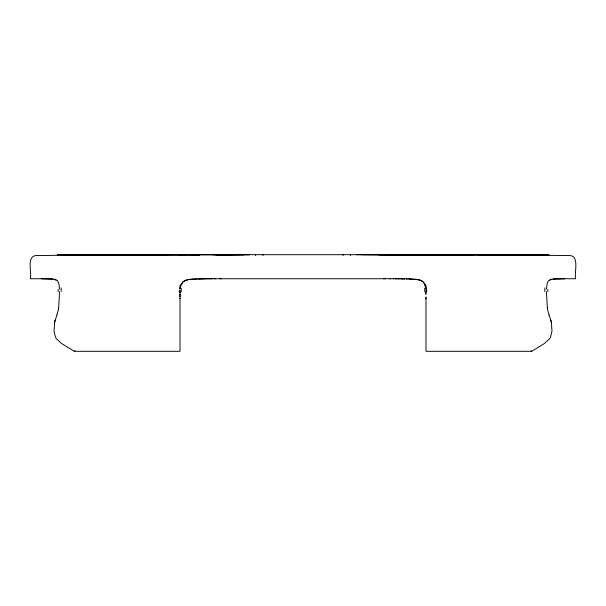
<?xml version="1.0" encoding="UTF-8"?>
<svg xmlns="http://www.w3.org/2000/svg" width="606" height="606" viewBox="0 0 606 606"><rect width="100%" height="100%" fill="white"/><g stroke="black" fill="none" stroke-linecap="round" stroke-linejoin="round"><path stroke-width="0.91" d="M180.02 298.584L180.02 296.485M425.98 298.235L425.98 351.313L531.697 351.313L544.165 343.685L549.4 338.989A10.575 10.575 0 0 0 550.581 336.966L551.968 331.149L551.377 322.415A29.421 29.421 0 0 0 551.036 321.059L549.036 314.893M180.02 296.546L180.02 295.857M180.02 295.978L180.027 295.024M180.027 295.13L180.035 294.395M546.453 291.683L547.347 307.863M180.035 294.569L180.035 294.183M180.035 294.296L180.088 292.039M180.065 292.706L180.08 292.289M180.08 292.084L180.096 291.683M180.096 291.751L180.149 290.615M546.521 289.153C546.832 285.971 546.589 281.146 550.187 279.707M180.277 288.926L180.558 286.888M180.3 288.721C180.065 283.616 184.148 279.449 189.178 279.502M58.653 307.863L59.547 291.683M56.964 314.893L54.957 321.059A29.421 29.421 0 0 0 54.623 322.407L54.032 331.149L55.419 336.966A10.575 10.575 0 0 0 56.6 338.989L61.835 343.685L74.303 351.313L180.02 351.313L180.02 298.235M180.883 285.479L183.179 281.601L187.86 279.699M74.303 351.313L74.939 350.685M551.081 279.434L564.792 278.745M189.769 279.434L192.587 279.184M191.034 279.305L192.193 279.214M192.526 279.192L198.003 278.942M192.822 279.169L193.42 279.131M194.034 279.101L195.253 279.04M195.564 279.025L196.791 278.98M197.897 278.949L198.927 278.919M198.67 278.927L199.23 278.911M199.048 278.911L200.465 278.881M199.435 278.904L199.821 278.896M200.2 278.889L200.965 278.874M200.775 278.874L201.389 278.866M201.344 278.866L202.003 278.858M201.73 278.858L204.427 278.821M202.116 278.851L202.495 278.851M202.881 278.843L203.268 278.836M203.654 278.828L204.04 278.828M96.99 254.815L71.334 255.028L198.957 254.687L139.418 254.831M204.374 278.821L205.252 278.813M96.589 254.815L37.739 255.558C25.634 254.49 32.11 272.526 30.3 278.745L52.934 278.745M205.199 278.813L206.131 278.805M191.776 254.694L192.307 254.694L188.648 254.694M205.972 278.805L206.57 278.798M206.358 278.798L207.517 278.79M67.546 255.028L98.142 254.808M418.708 254.694L420.731 254.694M207.449 278.79L208.972 278.783M208.775 278.783L209.706 278.775M61.676 255.028L104.149 254.785M59.615 255.028L111.883 254.762M96.884 254.929L58.138 255.028L96.907 254.838M98.876 254.8L121.526 254.74L103.55 254.823M58.138 255.028L96.922 254.853L57.244 255.028L96.93 254.929M191.655 254.952L199.23 254.914M216.266 254.823L243.726 254.687L212.57 254.823M191.496 254.959L198.995 254.921M215.865 254.846L249.596 254.687L112.799 255.028M342.913 254.694L466.612 254.725M514.365 254.838L514.895 254.831L513.964 254.823M209.214 278.783L210.54 278.775M210.433 278.775L211.895 278.768M100.672 254.793L99.725 254.8L102.884 254.785M101.732 254.793L106.959 254.77M109.216 254.823L134.752 254.725M191.791 254.914L199.351 254.884M211.426 278.768L212.759 278.76M212.623 278.76L214.827 278.752M109.171 254.906L137.524 254.838M178.209 254.717L187.693 254.702M342.67 254.694L263.33 254.694M425.889 254.709L425.48 254.709L430.79 254.702M498.147 254.831L500.344 254.815L427.101 254.709M214.539 278.76L215.562 278.752M215.425 278.752L220.342 278.745M137.077 254.725L263.087 254.694M512.078 254.838L478.907 254.74M553.066 278.745L575.7 278.745C573.89 272.526 580.366 254.49 568.261 255.558L499.617 254.808L538.454 255.028L500.155 254.838L530.318 255.028M219.986 278.745L221.243 278.745M220.728 278.745L383.863 278.745M41.208 278.745L54.919 279.434M418.882 254.694L421.465 254.702M473.794 254.732L378.568 254.687L488.557 254.884M384.757 278.745L395.567 278.775M383.787 278.745L385.272 278.745M510.282 254.8L499.071 254.77M488.035 254.762L495.034 254.785M387.87 254.687L488.019 254.891M500.253 254.921L541.673 255.028M499.897 254.906L549.051 255.028L480.535 254.747L496.42 254.823M393.241 278.76L393.688 278.76M390.128 278.752L390.575 278.752M503.995 254.778L547.862 255.028M491.867 254.77L548.756 255.028M496.753 254.793L497.488 254.793M362.274 254.687L439.698 255.028M356.404 254.687L429.495 255.028M395.46 278.775L396.294 278.775M397.028 278.783L398.112 278.79M395.9 278.775L397.225 278.783M398.483 278.79L399.642 278.798M397.756 278.783L398.551 278.79M399.43 278.798L400.801 278.813M401.573 278.821L401.96 278.828M400.748 278.813L402.346 278.828M402.066 278.828L403.687 278.851M402.505 278.836L402.945 278.836M403.997 278.858L404.656 278.866M403.505 278.851L404.27 278.858M404.611 278.866L406.952 278.911M406.459 278.904L408.103 278.949M407.997 278.942L409.823 279.002M409.247 278.98L410.436 279.025M410.004 279.01L416.231 279.434M411.05 279.055L411.966 279.101M412.58 279.131L413.474 279.192M413.807 279.214L414.966 279.305M416.822 279.502C420.443 279.707 424.382 281.555 425.117 285.479M418.329 279.737C421.844 280.063 424.874 282.752 425.329 286.312M55.813 279.707C59.411 281.146 59.168 285.971 59.479 289.153M531.061 350.685L531.697 351.313M425.207 285.812L425.745 289.153M425.442 286.888L425.654 288.297M425.851 290.615L425.904 291.751M425.904 291.683L425.942 292.918M425.935 292.607L425.95 293.455M425.95 293.546L425.965 294.569M425.98 296.826L425.98 298.167M425.98 297.963L425.98 298.584M350.397 254.687L350.397 255.437M343.102 254.687L343.102 255.444M262.898 254.687L262.898 255.444M255.603 254.687L255.603 255.437M198.73 254.687L198.73 255.437M549.044 314.893A45.761 45.761 0 0 1 547.324 307.871M550.786 320.173A32.239 32.239 0 0 1 551.377 322.407M58.676 307.871A45.761 45.761 0 0 1 56.956 314.893M550.157 280.086A37.928 14.961 -79.9 0 1 551.051 279.73M547.824 291.766A41.488 20.369 89.5 0 1 547.877 289.403M61.077 287.911A37.799 21.096 -89.1 0 1 61.206 291.584M54.896 279.184A37.928 15.233 82.4 0 1 55.79 279.358M544.794 291.584A37.799 21.096 89.1 0 1 544.923 287.911M550.21 279.358A37.928 15.233 -82.4 0 1 551.104 279.184M54.949 279.73A37.928 14.961 79.9 0 1 55.843 280.086M58.123 289.403A41.488 20.369 -89.5 0 1 58.176 291.766M54.623 322.407A32.239 32.239 0 0 1 55.214 320.173M187.837 279.76A37.928 34.315 67.9 0 1 189.776 279.51M179.278 291.653A41.488 36.14 -89.1 0 1 179.338 290.38M181.141 291.721A37.799 31.353 -88.7 0 1 181.361 288.433M187.815 279.654A37.928 34.428 73.2 0 1 189.761 279.358M416.224 279.51A37.928 34.315 -67.9 0 1 418.163 279.76M426.563 289.062A41.488 36.14 89.1 0 1 426.722 291.653M424.639 288.433A37.799 31.353 88.7 0 1 424.859 291.721M189.163 279.419A54.229 48.45 65.7 0 1 190.64 279.245M189.193 279.586A54.229 48.291 63 0 1 190.67 279.434M179.558 288.88A21.71 18.771 -83.6 0 1 180.255 284.676M415.36 279.245A54.229 48.45 -65.7 0 1 416.837 279.419M415.33 279.434A54.229 48.291 -63 0 1 416.08 279.502M425.745 284.676A21.71 18.771 83.6 0 1 426.442 288.88"/></g></svg>
